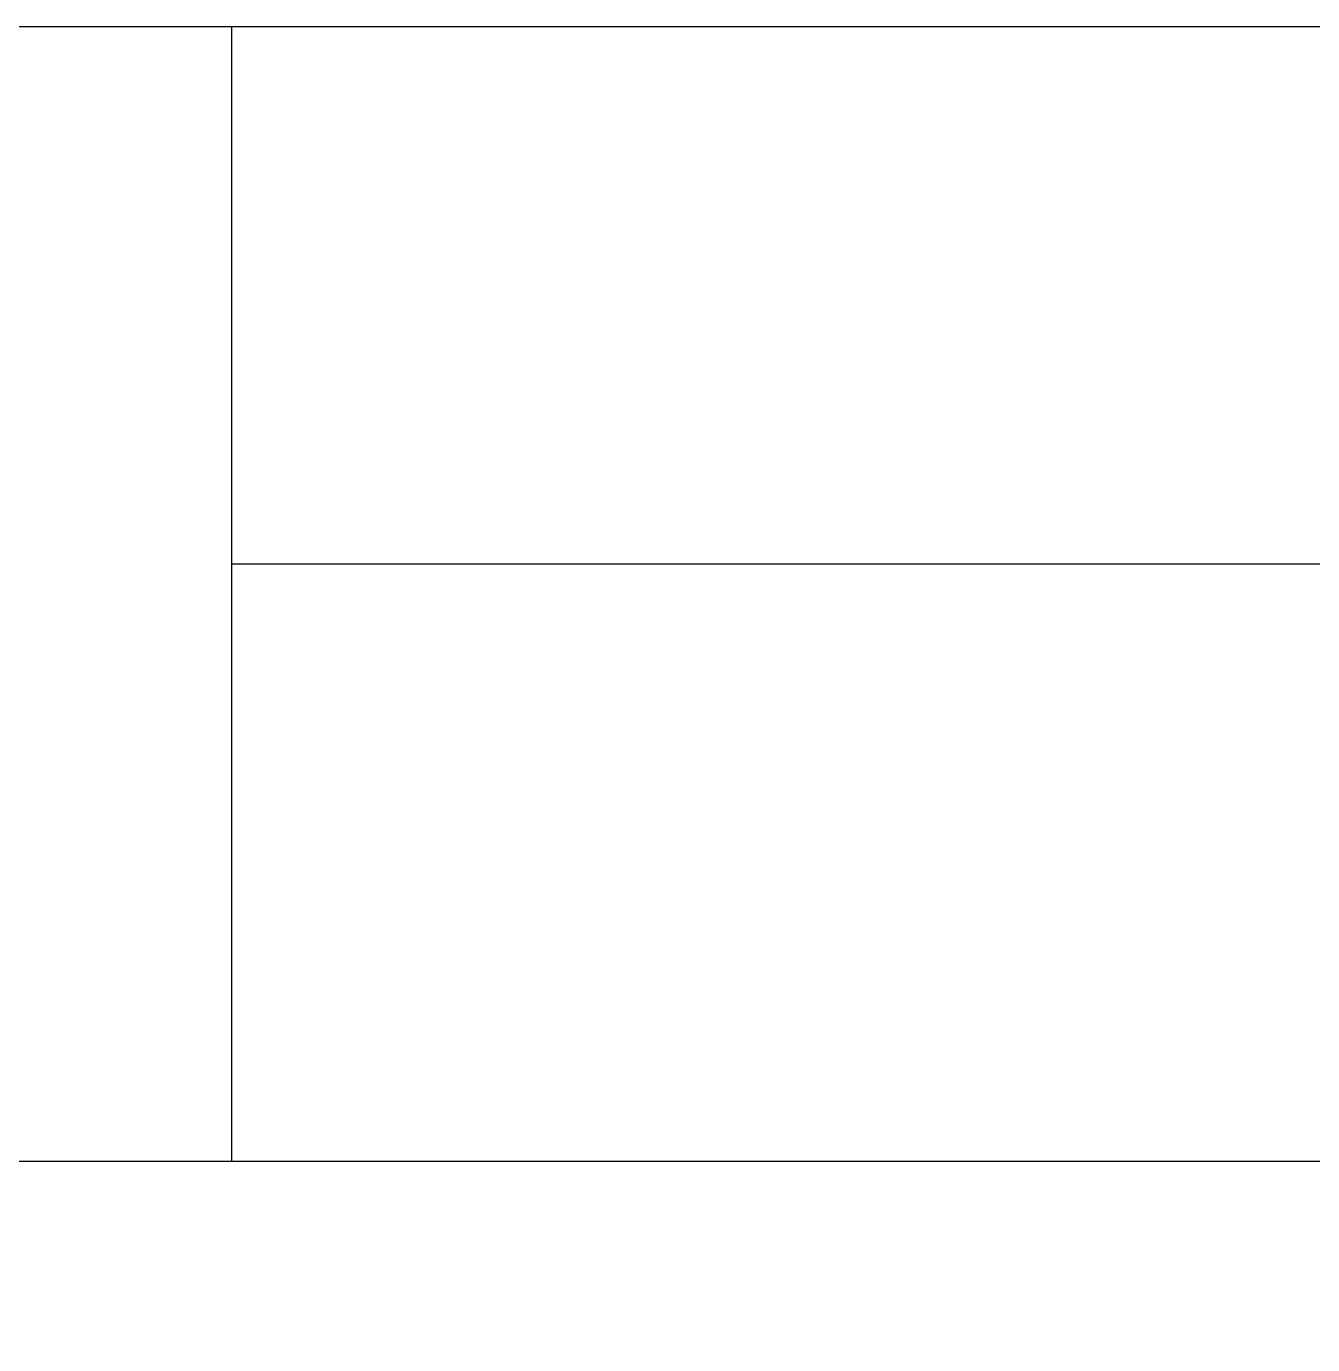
# Model space of a CAD drawing. Header units: metres. Extents: x 0 to 298, y 0 to 162.
# Drawn here: x 182.5216 to 182.7823, y 98.63 to 98.8972 of the extents above; entities that cross this region are included whole.
import ezdxf

# ---------------------------------------------------------------- set-up
doc = ezdxf.new("R2010")
doc.units = ezdxf.units.M
doc.header["$MEASUREMENT"] = 0
doc.layers.add('BLK_1_FLR_0_CARPET_AREA', color=10, linetype='Continuous')

msp = doc.modelspace()

# ---------------------------------------------------------------- linework, layer by layer
at = {"ltscale": 0.25}
for p, q in [((181.89038, 98.8972), (186.90038, 98.8972)), ((182.56318, 98.8972), (182.56318, 98.6672)), ((182.56318, 98.78827), (184.06318, 98.78827)), ((181.91038, 98.6672), (186.90038, 98.6672))]:
    msp.add_line(p, q, dxfattribs=at)
at = {"layer": 'BLK_1_FLR_0_CARPET_AREA', "color": 15, "linetype": 'Continuous', "lineweight": 30}
msp.add_lwpolyline([(173.36408, 98.6672), (195.88203, 98.6672), (195.88224, 106.8172), (199.98203, 106.8172), (199.98203, 98.6672), (200.21203, 98.6672), (200.21203, 106.8172), (202.33203, 106.8172), (202.33203, 98.6672), (224.97038, 98.6672), (224.97106, 96.4572), (218.74083, 96.4572), (218.74083, 96.2272), (224.97108, 96.22761), (224.9716, 92.12751), (216.53083, 92.12751), (216.53083, 96.45744), (183.12038, 96.4572), (183.12038, 88.5422), (180.91038, 88.5422)], dxfattribs=at)

doc.saveas('drawing.dxf')
